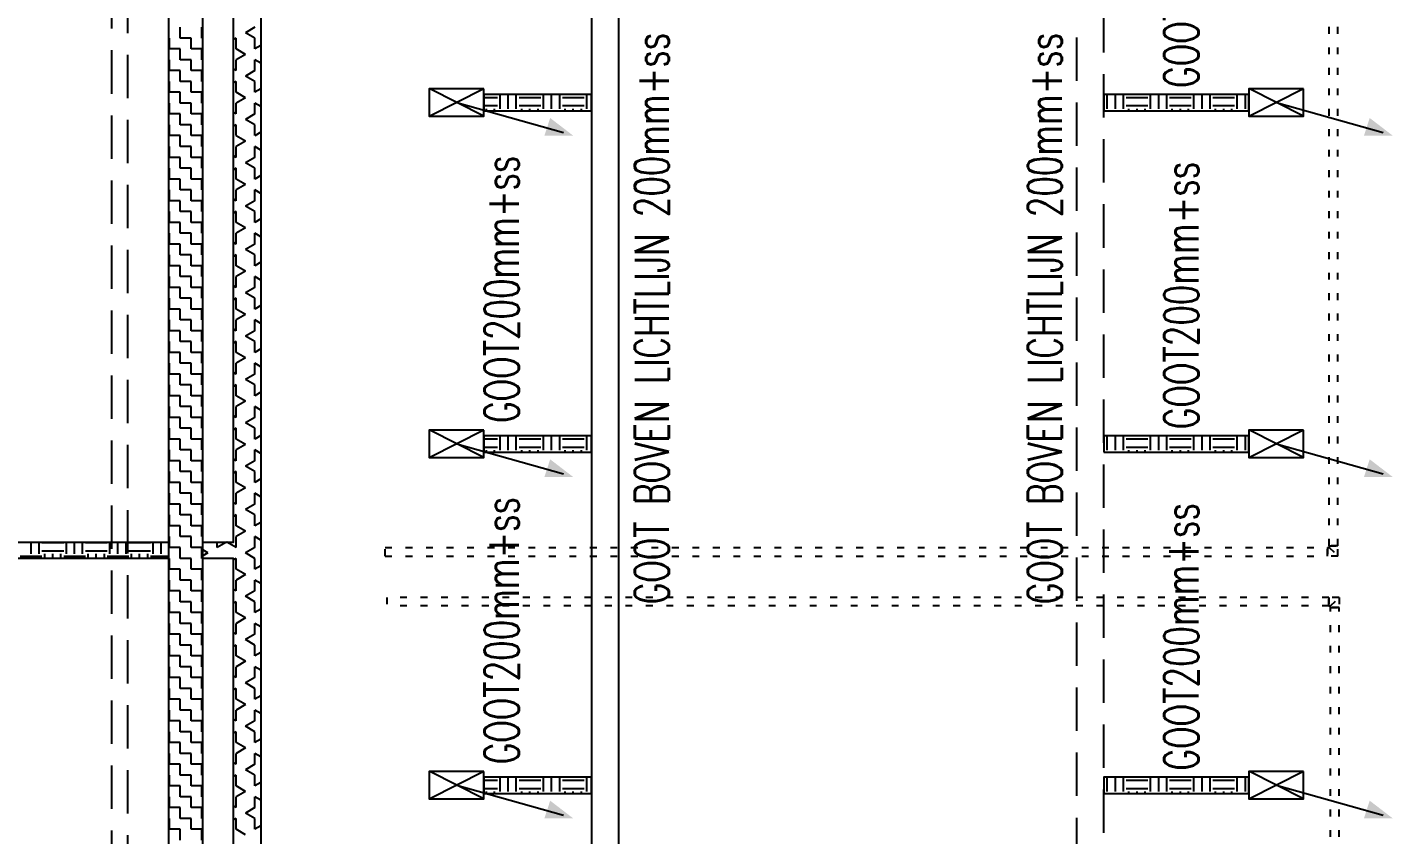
# Model space of a CAD drawing. Header units: millimetres. Extents: x -3262 to 109714, y 0 to 217318.
# Drawn here: x 56881 to 66877, y 171212 to 177125 of the extents above; entities that cross this region are included whole.
import ezdxf

# ---------------------------------------------------------------- set-up
doc = ezdxf.new("R2010")
doc.units = ezdxf.units.MM
doc.header["$LTSCALE"] = 100
doc.linetypes.add('HIDDEN2', pattern=[4.7625, 3.175, -1.5875])
doc.linetypes.add('SMALL_DASH', pattern=[1.5, 0.5, -1])
for name, color, linetype in [('ByLayer', 2, 'Continuous'), ('EL6131--_ENERGIEBEDR (1996)', 2, 'Continuous'), ('EL6131--_KG_D', 3, 'Continuous'), ('EL6131--_WG_D', 3, 'Continuous')]:
    doc.layers.add(name, color=color, linetype=linetype)
doc.styles.add('buro-018', font='BUROFONT.shx', dxfattribs={"height": 180})
doc.styles.add('ROMANS', font='ROMANS', dxfattribs={"width": 0.7})

# ---------------------------------------------------------------- blocks, each defined once
blk = doc.blocks.new('NV-1')
at = {"layer": 'ByLayer'}
for p, q in [((0, 4), (7.91, 0)), ((0, 0), (7.91, 4))]:
    blk.add_line(p, q, dxfattribs=at)
blk.add_lwpolyline([(0, 0), (8, 0), (8, 4), (0, 4)], close=True, dxfattribs=at)
blk = doc.blocks.new('*X83')
at = {"color": 0}
for p, q in [((11891.4, 14664.5), (11906.2, 14664.5)), ((11891.4, 14605), (11906.2, 14605)), ((11926.1, 14585.2), (11926.1, 14683.7)), ((11985.6, 14585.2), (11985.6, 14683.7)), ((11906.2, 14565.3), (12011.4, 14565.3)), ((11906.2, 14505.8), (12011.4, 14505.8)), ((11891.4, 14406.6), (11906.2, 14406.6)), ((11906.2, 14446.2), (12011.4, 14446.2)), ((11926.1, 14267.7), (11926.1, 14426.4)), ((11985.6, 14267.7), (11985.6, 14426.4)), ((11891.4, 14347), (11906.2, 14347)), ((11891.4, 14287.5), (11906.2, 14287.5)), ((11906.2, 14247.8), (12011.4, 14247.8)), ((11906.2, 14188.3), (12011.4, 14188.3)), ((11906.2, 14128.8), (12011.4, 14128.8)), ((11926.1, 13950.2), (11926.1, 14108.9)), ((11985.6, 13950.2), (11985.6, 14108.9)), ((11891.4, 14089.1), (11906.2, 14089.1)), ((11891.4, 14029.5), (11906.2, 14029.5)), ((11891.4, 13970), (11906.2, 13970)), ((11906.2, 13930.3), (12011.4, 13930.3))]:
    blk.add_line(p, q, dxfattribs=at)
blk = doc.blocks.new('PIJL-UIT')
at = {"layer": 'ByLayer', "color": 2}
blk.add_line((0, 0), (2.92, 10.41), dxfattribs=at)
blk.add_solid([(3.23, 11.35), (1.51, 9.11), (3.24, 8.54)], dxfattribs=at)
blk = doc.blocks.new('*X84')
at = {"color": 0}
for p, q in [((11906.2, 10120.3), (12011.4, 10120.3)), ((11926.1, 10140.2), (11926.1, 10146.2)), ((11985.6, 10140.2), (11985.6, 10146.2)), ((11906.2, 10060.8), (12011.4, 10060.8)), ((11906.2, 10001.2), (12011.4, 10001.2)), ((11891.4, 9961.6), (11906.2, 9961.6)), ((11891.4, 9902), (11906.2, 9902)), ((11926.1, 9822.7), (11926.1, 9981.4)), ((11985.6, 9822.7), (11985.6, 9981.4)), ((11891.4, 9842.5), (11906.2, 9842.5)), ((11906.2, 9802.8), (12011.4, 9802.8)), ((11906.2, 9743.3), (12011.4, 9743.3)), ((11891.4, 9644.1), (11906.2, 9644.1)), ((11906.2, 9683.8), (12011.4, 9683.8)), ((11926.1, 9505.2), (11926.1, 9663.9)), ((11985.6, 9505.2), (11985.6, 9663.9)), ((11891.4, 9584.5), (11906.2, 9584.5)), ((11891.4, 9525), (11906.2, 9525)), ((11906.2, 9485.3), (12011.4, 9485.3)), ((11906.2, 9425.8), (12011.4, 9425.8)), ((11891.4, 9326.6), (11906.2, 9326.6)), ((11906.2, 9366.2), (12011.4, 9366.2)), ((11926.1, 9187.7), (11926.1, 9346.4)), ((11985.6, 9187.7), (11985.6, 9346.4)), ((11891.4, 9267), (11906.2, 9267)), ((11891.4, 9207.5), (11906.2, 9207.5)), ((11906.2, 9167.8), (12011.4, 9167.8)), ((11906.2, 9108.3), (12011.4, 9108.3))]:
    blk.add_line(p, q, dxfattribs=at)
blk = doc.blocks.new('*X105')
at = {"color": 0}
for p, q in [((24586.4, 17918.9), (24586.4, 18077.7)), ((24606.2, 17998.3), (24691.3, 17998.3)), ((24571.3, 17899.1), (24606.2, 17899.1)), ((24606.2, 17938.8), (24691.3, 17938.8)), ((24626.1, 17760.2), (24626.1, 17918.9)), ((24685.6, 17760.2), (24685.6, 17918.9)), ((24571.3, 17839.5), (24606.2, 17839.5)), ((24571.3, 17780), (24606.2, 17780)), ((24586.4, 17601.4), (24586.4, 17760.2)), ((24606.2, 17740.3), (24691.3, 17740.3)), ((24606.2, 17680.8), (24691.3, 17680.8)), ((24606.2, 17621.2), (24691.3, 17621.2)), ((24626.1, 17442.7), (24626.1, 17601.4)), ((24685.6, 17442.7), (24685.6, 17601.4)), ((24571.3, 17581.6), (24606.2, 17581.6)), ((24571.3, 17522), (24606.2, 17522)), ((24571.3, 17462.5), (24606.2, 17462.5)), ((24586.4, 17283.9), (24586.4, 17442.7)), ((24606.2, 17422.8), (24691.3, 17422.8)), ((24606.2, 17363.3), (24691.3, 17363.3)), ((24606.2, 17303.8), (24691.3, 17303.8)), ((24571.3, 17264.1), (24606.2, 17264.1)), ((24571.3, 17204.5), (24606.2, 17204.5)), ((24626.1, 17125.2), (24626.1, 17283.9)), ((24685.6, 17125.2), (24685.6, 17283.9)), ((24571.3, 17145), (24606.2, 17145)), ((24586.4, 16991.7), (24586.4, 17125.2)), ((24606.2, 17105.3), (24691.3, 17105.3)), ((24606.2, 17045.8), (24691.3, 17045.8))]:
    blk.add_line(p, q, dxfattribs=at)
blk = doc.blocks.new('*X109')
at = {"color": 0}
for p, q in [((14049.4, 16906.9), (14128.8, 16906.9)), ((14128.8, 16986.2), (14208.1, 16986.2)), ((14128.8, 16906.9), (14128.8, 16986.2)), ((14208.1, 16986.2), (14208.1, 16991.7)), ((14208.1, 16906.9), (14287.5, 16906.9)), ((14208.1, 16827.5), (14208.1, 16906.9)), ((14287.5, 16986.2), (14366.9, 16986.2)), ((14287.5, 16906.9), (14287.5, 16986.2)), ((14366.9, 16986.2), (14366.9, 16991.7)), ((14366.9, 16906.9), (14446.2, 16906.9)), ((14366.9, 16827.5), (14366.9, 16906.9)), ((14446.2, 16986.2), (14525.6, 16986.2)), ((14446.2, 16906.9), (14446.2, 16986.2)), ((14525.6, 16986.2), (14525.6, 16991.7)), ((14525.6, 16906.9), (14605, 16906.9)), ((14525.6, 16827.5), (14525.6, 16906.9)), ((14605, 16986.2), (14684.4, 16986.2)), ((14605, 16906.9), (14605, 16986.2)), ((14684.4, 16986.2), (14684.4, 16991.7)), ((14684.4, 16906.9), (14763.8, 16906.9)), ((14684.4, 16827.5), (14684.4, 16906.9)), ((14763.8, 16986.2), (14843.1, 16986.2)), ((14763.8, 16906.9), (14763.8, 16986.2)), ((14843.1, 16986.2), (14843.1, 16991.7)), ((14843.1, 16906.9), (14922.5, 16906.9)), ((14843.1, 16827.5), (14843.1, 16906.9)), ((14922.5, 16986.2), (15001.9, 16986.2)), ((14922.5, 16906.9), (14922.5, 16986.2)), ((15001.9, 16986.2), (15001.9, 16991.7)), ((15001.9, 16906.9), (15081.2, 16906.9)), ((15001.9, 16827.5), (15001.9, 16906.9)), ((15081.2, 16986.2), (15160.6, 16986.2)), ((15081.2, 16906.9), (15081.2, 16986.2)), ((15160.6, 16986.2), (15160.6, 16991.7)), ((15160.6, 16906.9), (15240, 16906.9)), ((15160.6, 16827.5), (15160.6, 16906.9)), ((15240, 16986.2), (15319.4, 16986.2)), ((15240, 16906.9), (15240, 16986.2)), ((15319.4, 16986.2), (15319.4, 16991.7)), ((15319.4, 16906.9), (15398.8, 16906.9)), ((15319.4, 16827.5), (15319.4, 16906.9)), ((15398.8, 16986.2), (15478.1, 16986.2)), ((15398.8, 16906.9), (15398.8, 16986.2)), ((15478.1, 16986.2), (15478.1, 16991.7)), ((15478.1, 16906.9), (15557.5, 16906.9)), ((15478.1, 16827.5), (15478.1, 16906.9)), ((15557.5, 16986.2), (15636.9, 16986.2)), ((15557.5, 16906.9), (15557.5, 16986.2)), ((15636.9, 16986.2), (15636.9, 16991.7)), ((15636.9, 16906.9), (15716.2, 16906.9)), ((15636.9, 16827.5), (15636.9, 16906.9)), ((15716.2, 16986.2), (15795.6, 16986.2)), ((15716.2, 16906.9), (15716.2, 16986.2)), ((15795.6, 16986.2), (15795.6, 16991.7)), ((15795.6, 16906.9), (15875, 16906.9)), ((15795.6, 16827.5), (15795.6, 16906.9)), ((15875, 16986.2), (15954.4, 16986.2)), ((15875, 16906.9), (15875, 16986.2)), ((15954.4, 16986.2), (15954.4, 16991.7)), ((15954.4, 16906.9), (16033.8, 16906.9)), ((15954.4, 16827.5), (15954.4, 16906.9)), ((16033.8, 16986.2), (16113.1, 16986.2)), ((16033.8, 16906.9), (16033.8, 16986.2)), ((16113.1, 16986.2), (16113.1, 16991.7)), ((16113.1, 16906.9), (16192.5, 16906.9)), ((16113.1, 16827.5), (16113.1, 16906.9)), ((16192.5, 16986.2), (16271.9, 16986.2)), ((16192.5, 16906.9), (16192.5, 16986.2)), ((16271.9, 16986.2), (16271.9, 16991.7)), ((16271.9, 16906.9), (16351.2, 16906.9)), ((16271.9, 16827.5), (16271.9, 16906.9)), ((16351.2, 16986.2), (16430.6, 16986.2)), ((16351.2, 16906.9), (16351.2, 16986.2)), ((16430.6, 16986.2), (16430.6, 16991.7)), ((16430.6, 16906.9), (16510, 16906.9)), ((16430.6, 16827.5), (16430.6, 16906.9)), ((16510, 16986.2), (16589.4, 16986.2)), ((16510, 16906.9), (16510, 16986.2)), ((16589.4, 16986.2), (16589.4, 16991.7)), ((16589.4, 16906.9), (16668.8, 16906.9)), ((16589.4, 16827.5), (16589.4, 16906.9)), ((16668.8, 16986.2), (16748.1, 16986.2)), ((16668.8, 16906.9), (16668.8, 16986.2)), ((16748.1, 16986.2), (16748.1, 16991.7)), ((16748.1, 16906.9), (16827.5, 16906.9)), ((16748.1, 16827.5), (16748.1, 16906.9)), ((16827.5, 16986.2), (16906.9, 16986.2)), ((16827.5, 16906.9), (16827.5, 16986.2)), ((16906.9, 16986.2), (16906.9, 16991.7)), ((16906.9, 16906.9), (16986.2, 16906.9)), ((16906.9, 16827.5), (16906.9, 16906.9)), ((16986.2, 16986.2), (17065.6, 16986.2)), ((16986.2, 16906.9), (16986.2, 16986.2)), ((17065.6, 16986.2), (17065.6, 16991.7)), ((17065.6, 16906.9), (17145, 16906.9)), ((17065.6, 16827.5), (17065.6, 16906.9)), ((17145, 16986.2), (17224.4, 16986.2)), ((17145, 16906.9), (17145, 16986.2)), ((17224.4, 16986.2), (17224.4, 16991.7)), ((17224.4, 16906.9), (17303.8, 16906.9)), ((17224.4, 16827.5), (17224.4, 16906.9)), ((17303.8, 16986.2), (17383.1, 16986.2)), ((17303.8, 16906.9), (17303.8, 16986.2)), ((17383.1, 16986.2), (17383.1, 16991.7)), ((17383.1, 16906.9), (17462.5, 16906.9)), ((17383.1, 16827.5), (17383.1, 16906.9)), ((17462.5, 16986.2), (17541.9, 16986.2)), ((17462.5, 16906.9), (17462.5, 16986.2)), ((17541.9, 16986.2), (17541.9, 16991.7)), ((17541.9, 16906.9), (17621.2, 16906.9)), ((17541.9, 16827.5), (17541.9, 16906.9)), ((17621.2, 16986.2), (17700.6, 16986.2)), ((17621.2, 16906.9), (17621.2, 16986.2)), ((17700.6, 16986.2), (17700.6, 16991.7)), ((17700.6, 16906.9), (17780, 16906.9)), ((17700.6, 16827.5), (17700.6, 16906.9)), ((17780, 16986.2), (17859.4, 16986.2)), ((17780, 16906.9), (17780, 16986.2)), ((17859.4, 16986.2), (17859.4, 16991.7)), ((17859.4, 16906.9), (17938.8, 16906.9)), ((17859.4, 16827.5), (17859.4, 16906.9)), ((17938.8, 16986.2), (18018.1, 16986.2)), ((17938.8, 16906.9), (17938.8, 16986.2)), ((18018.1, 16986.2), (18018.1, 16991.7)), ((18018.1, 16906.9), (18097.5, 16906.9)), ((18018.1, 16827.5), (18018.1, 16906.9)), ((18097.5, 16986.2), (18176.9, 16986.2)), ((18097.5, 16906.9), (18097.5, 16986.2)), ((18176.9, 16986.2), (18176.9, 16991.7)), ((18176.9, 16906.9), (18256.2, 16906.9)), ((18176.9, 16827.5), (18176.9, 16906.9)), ((18256.2, 16986.2), (18335.6, 16986.2)), ((18256.2, 16906.9), (18256.2, 16986.2)), ((18335.6, 16986.2), (18335.6, 16991.7)), ((18335.6, 16906.9), (18415, 16906.9)), ((18335.6, 16827.5), (18335.6, 16906.9)), ((18415, 16986.2), (18494.4, 16986.2)), ((18415, 16906.9), (18415, 16986.2)), ((18494.4, 16986.2), (18494.4, 16991.7)), ((18494.4, 16906.9), (18573.8, 16906.9)), ((18494.4, 16827.5), (18494.4, 16906.9)), ((18573.8, 16986.2), (18653.1, 16986.2)), ((18573.8, 16906.9), (18573.8, 16986.2)), ((18653.1, 16986.2), (18653.1, 16991.7)), ((18653.1, 16906.9), (18732.5, 16906.9)), ((18653.1, 16827.5), (18653.1, 16906.9)), ((18732.5, 16986.2), (18811.9, 16986.2)), ((18732.5, 16906.9), (18732.5, 16986.2)), ((18811.9, 16986.2), (18811.9, 16991.7)), ((18811.9, 16906.9), (18891.2, 16906.9)), ((18811.9, 16827.5), (18811.9, 16906.9)), ((18891.2, 16986.2), (18970.6, 16986.2)), ((18891.2, 16906.9), (18891.2, 16986.2)), ((18970.6, 16986.2), (18970.6, 16991.7)), ((18970.6, 16906.9), (19050, 16906.9)), ((18970.6, 16827.5), (18970.6, 16906.9)), ((19050, 16986.2), (19129.4, 16986.2)), ((19050, 16906.9), (19050, 16986.2)), ((19129.4, 16986.2), (19129.4, 16991.7)), ((19129.4, 16906.9), (19208.8, 16906.9)), ((19129.4, 16827.5), (19129.4, 16906.9)), ((19208.8, 16986.2), (19288.1, 16986.2)), ((19208.8, 16906.9), (19208.8, 16986.2)), ((19288.1, 16986.2), (19288.1, 16991.7)), ((19288.1, 16906.9), (19367.5, 16906.9)), ((19288.1, 16827.5), (19288.1, 16906.9)), ((19367.5, 16986.2), (19446.9, 16986.2)), ((19367.5, 16906.9), (19367.5, 16986.2)), ((19446.9, 16986.2), (19446.9, 16991.7)), ((19446.9, 16906.9), (19526.2, 16906.9)), ((19446.9, 16827.5), (19446.9, 16906.9)), ((19526.2, 16986.2), (19605.6, 16986.2)), ((19526.2, 16906.9), (19526.2, 16986.2)), ((19605.6, 16986.2), (19605.6, 16991.7)), ((19605.6, 16906.9), (19685, 16906.9)), ((19605.6, 16827.5), (19605.6, 16906.9)), ((19685, 16986.2), (19764.4, 16986.2)), ((19685, 16906.9), (19685, 16986.2)), ((19764.4, 16986.2), (19764.4, 16991.7)), ((19764.4, 16906.9), (19843.8, 16906.9)), ((19764.4, 16827.5), (19764.4, 16906.9)), ((19843.8, 16986.2), (19923.1, 16986.2)), ((19843.8, 16906.9), (19843.8, 16986.2)), ((19923.1, 16986.2), (19923.1, 16991.7)), ((19923.1, 16906.9), (20002.5, 16906.9)), ((19923.1, 16827.5), (19923.1, 16906.9)), ((14128.8, 16827.5), (14208.1, 16827.5)), ((14128.8, 16748.1), (14128.8, 16827.5)), ((14287.5, 16827.5), (14366.9, 16827.5)), ((14287.5, 16748.1), (14287.5, 16827.5)), ((14446.2, 16827.5), (14525.6, 16827.5)), ((14446.2, 16748.1), (14446.2, 16827.5)), ((14605, 16827.5), (14684.4, 16827.5)), ((14605, 16748.1), (14605, 16827.5)), ((14763.8, 16827.5), (14843.1, 16827.5)), ((14763.8, 16748.1), (14763.8, 16827.5)), ((14922.5, 16827.5), (15001.9, 16827.5)), ((14922.5, 16748.1), (14922.5, 16827.5)), ((15081.2, 16827.5), (15160.6, 16827.5)), ((15081.2, 16748.1), (15081.2, 16827.5)), ((15240, 16827.5), (15319.4, 16827.5)), ((15240, 16748.1), (15240, 16827.5)), ((15398.8, 16827.5), (15478.1, 16827.5)), ((15398.8, 16748.1), (15398.8, 16827.5)), ((15557.5, 16827.5), (15636.9, 16827.5)), ((15557.5, 16748.1), (15557.5, 16827.5)), ((15716.2, 16827.5), (15795.6, 16827.5)), ((15716.2, 16748.1), (15716.2, 16827.5)), ((15875, 16827.5), (15954.4, 16827.5)), ((15875, 16748.1), (15875, 16827.5)), ((16033.8, 16827.5), (16113.1, 16827.5)), ((16033.8, 16748.1), (16033.8, 16827.5)), ((16192.5, 16827.5), (16271.9, 16827.5)), ((16192.5, 16748.1), (16192.5, 16827.5)), ((16351.2, 16827.5), (16430.6, 16827.5)), ((16351.2, 16748.1), (16351.2, 16827.5)), ((16510, 16827.5), (16589.4, 16827.5)), ((16510, 16748.1), (16510, 16827.5)), ((16668.8, 16827.5), (16748.1, 16827.5)), ((16668.8, 16748.1), (16668.8, 16827.5)), ((16827.5, 16827.5), (16906.9, 16827.5)), ((16827.5, 16748.1), (16827.5, 16827.5)), ((16986.2, 16827.5), (17065.6, 16827.5)), ((16986.2, 16748.1), (16986.2, 16827.5)), ((17145, 16827.5), (17224.4, 16827.5)), ((17145, 16748.1), (17145, 16827.5)), ((17303.8, 16827.5), (17383.1, 16827.5)), ((17303.8, 16748.1), (17303.8, 16827.5)), ((17462.5, 16827.5), (17541.9, 16827.5)), ((17462.5, 16748.1), (17462.5, 16827.5)), ((17621.2, 16827.5), (17700.6, 16827.5)), ((17621.2, 16748.1), (17621.2, 16827.5)), ((17780, 16827.5), (17859.4, 16827.5)), ((17780, 16748.1), (17780, 16827.5)), ((17938.8, 16827.5), (18018.1, 16827.5)), ((17938.8, 16748.1), (17938.8, 16827.5)), ((18097.5, 16827.5), (18176.9, 16827.5)), ((18097.5, 16748.1), (18097.5, 16827.5)), ((18256.2, 16827.5), (18335.6, 16827.5)), ((18256.2, 16748.1), (18256.2, 16827.5)), ((18415, 16827.5), (18494.4, 16827.5)), ((18415, 16748.1), (18415, 16827.5)), ((18573.8, 16827.5), (18653.1, 16827.5)), ((18573.8, 16748.1), (18573.8, 16827.5)), ((18732.5, 16827.5), (18811.9, 16827.5)), ((18732.5, 16748.1), (18732.5, 16827.5)), ((18891.2, 16827.5), (18970.6, 16827.5)), ((18891.2, 16748.1), (18891.2, 16827.5)), ((19050, 16827.5), (19129.4, 16827.5)), ((19050, 16748.1), (19050, 16827.5)), ((19208.8, 16827.5), (19288.1, 16827.5)), ((19208.8, 16748.1), (19208.8, 16827.5)), ((19367.5, 16827.5), (19446.9, 16827.5)), ((19367.5, 16748.1), (19367.5, 16827.5)), ((19526.2, 16827.5), (19605.6, 16827.5)), ((19526.2, 16748.1), (19526.2, 16827.5)), ((19685, 16827.5), (19764.4, 16827.5)), ((19685, 16748.1), (19685, 16827.5)), ((19843.8, 16827.5), (19923.1, 16827.5)), ((19843.8, 16748.1), (19843.8, 16827.5)), ((14049.4, 16748.1), (14128.8, 16748.1)), ((14208.1, 16748.1), (14287.5, 16748.1)), ((14208.1, 16741.7), (14208.1, 16748.1)), ((14366.9, 16748.1), (14446.2, 16748.1)), ((14366.9, 16741.7), (14366.9, 16748.1)), ((14525.6, 16748.1), (14605, 16748.1)), ((14525.6, 16741.7), (14525.6, 16748.1)), ((14684.4, 16748.1), (14763.8, 16748.1)), ((14684.4, 16741.7), (14684.4, 16748.1)), ((14843.1, 16748.1), (14922.5, 16748.1)), ((14843.1, 16741.7), (14843.1, 16748.1)), ((15001.9, 16748.1), (15081.2, 16748.1)), ((15001.9, 16741.7), (15001.9, 16748.1)), ((15160.6, 16748.1), (15240, 16748.1)), ((15160.6, 16741.7), (15160.6, 16748.1)), ((15319.4, 16748.1), (15398.8, 16748.1)), ((15319.4, 16741.7), (15319.4, 16748.1)), ((15478.1, 16748.1), (15557.5, 16748.1)), ((15478.1, 16741.7), (15478.1, 16748.1)), ((15636.9, 16748.1), (15716.2, 16748.1)), ((15636.9, 16741.7), (15636.9, 16748.1)), ((15795.6, 16748.1), (15875, 16748.1)), ((15795.6, 16741.7), (15795.6, 16748.1)), ((15954.4, 16748.1), (16033.8, 16748.1)), ((15954.4, 16741.7), (15954.4, 16748.1)), ((16113.1, 16748.1), (16192.5, 16748.1)), ((16113.1, 16741.7), (16113.1, 16748.1)), ((16271.9, 16748.1), (16351.2, 16748.1)), ((16271.9, 16741.7), (16271.9, 16748.1)), ((16430.6, 16748.1), (16510, 16748.1)), ((16430.6, 16741.7), (16430.6, 16748.1)), ((16589.4, 16748.1), (16668.8, 16748.1)), ((16589.4, 16741.7), (16589.4, 16748.1)), ((16748.1, 16748.1), (16827.5, 16748.1)), ((16748.1, 16741.7), (16748.1, 16748.1)), ((16906.9, 16748.1), (16986.2, 16748.1)), ((16906.9, 16741.7), (16906.9, 16748.1)), ((17065.6, 16748.1), (17145, 16748.1)), ((17065.6, 16741.7), (17065.6, 16748.1)), ((17224.4, 16748.1), (17303.8, 16748.1)), ((17224.4, 16741.7), (17224.4, 16748.1)), ((17383.1, 16748.1), (17462.5, 16748.1)), ((17383.1, 16741.7), (17383.1, 16748.1)), ((17541.9, 16748.1), (17621.2, 16748.1)), ((17541.9, 16741.7), (17541.9, 16748.1)), ((17700.6, 16748.1), (17780, 16748.1)), ((17700.6, 16741.7), (17700.6, 16748.1)), ((17859.4, 16748.1), (17938.8, 16748.1)), ((17859.4, 16741.7), (17859.4, 16748.1)), ((18018.1, 16748.1), (18097.5, 16748.1)), ((18018.1, 16741.7), (18018.1, 16748.1)), ((18176.9, 16748.1), (18256.2, 16748.1)), ((18176.9, 16741.7), (18176.9, 16748.1)), ((18335.6, 16748.1), (18415, 16748.1)), ((18335.6, 16741.7), (18335.6, 16748.1)), ((18494.4, 16748.1), (18573.8, 16748.1)), ((18494.4, 16741.7), (18494.4, 16748.1)), ((18653.1, 16748.1), (18732.5, 16748.1)), ((18653.1, 16741.7), (18653.1, 16748.1)), ((18811.9, 16748.1), (18891.2, 16748.1)), ((18811.9, 16741.7), (18811.9, 16748.1)), ((18970.6, 16748.1), (19050, 16748.1)), ((18970.6, 16741.7), (18970.6, 16748.1)), ((19129.4, 16748.1), (19208.8, 16748.1)), ((19129.4, 16741.7), (19129.4, 16748.1)), ((19288.1, 16748.1), (19367.5, 16748.1)), ((19288.1, 16741.7), (19288.1, 16748.1)), ((19446.9, 16748.1), (19526.2, 16748.1)), ((19446.9, 16741.7), (19446.9, 16748.1)), ((19605.6, 16748.1), (19685, 16748.1)), ((19605.6, 16741.7), (19605.6, 16748.1)), ((19764.4, 16748.1), (19843.8, 16748.1)), ((19764.4, 16741.7), (19764.4, 16748.1)), ((19923.1, 16748.1), (20002.5, 16748.1)), ((19923.1, 16741.7), (19923.1, 16748.1))]:
    blk.add_line(p, q, dxfattribs=at)
blk = doc.blocks.new('*X110')
at = {"color": 0}
for p, q in [((16152.8, 16704), (16131.1, 16741.7)), ((16152.8, 16704), (16174.6, 16741.7)), ((16111.5, 16635.3), (16113.1, 16635.3)), ((16111.5, 16632.5), (16113.1, 16635.3)), ((16192.5, 16635.3), (16231.5, 16635.3)), ((16231.5, 16567.7), (16192.5, 16635.3)), ((14089.1, 16429), (14128.7, 16497.8)), ((14128.7, 16497.8), (14208.1, 16497.8)), ((14208.1, 16497.8), (14197.5, 16516.3)), ((14287.5, 16497.8), (14298.2, 16516.3)), ((14287.5, 16497.8), (14366.9, 16497.8)), ((14406.6, 16429), (14366.9, 16497.8)), ((14406.6, 16429), (14446.2, 16497.8)), ((14446.2, 16497.8), (14525.6, 16497.8)), ((14525.6, 16497.8), (14514.9, 16516.3)), ((14605, 16497.8), (14615.7, 16516.3)), ((14605, 16497.8), (14684.4, 16497.8)), ((14724.1, 16429), (14684.4, 16497.8)), ((14724.1, 16429), (14763.7, 16497.8)), ((14763.7, 16497.8), (14843.1, 16497.8)), ((14843.1, 16497.8), (14832.4, 16516.3)), ((14922.5, 16497.8), (14933.2, 16516.3)), ((14922.5, 16497.8), (15001.9, 16497.8)), ((15041.6, 16429), (15001.9, 16497.8)), ((15041.6, 16429), (15081.2, 16497.8)), ((15081.2, 16497.8), (15160.6, 16497.8)), ((15160.6, 16497.8), (15149.9, 16516.3)), ((15240, 16497.8), (15250.7, 16516.4)), ((15240, 16497.8), (15319.4, 16497.8)), ((15359.1, 16429), (15319.4, 16497.8)), ((15359.1, 16429), (15398.7, 16497.8)), ((15398.8, 16497.8), (15478.1, 16497.8)), ((15478.1, 16497.8), (15467.4, 16516.4)), ((15557.5, 16497.8), (15568.2, 16516.4)), ((15557.5, 16497.8), (15636.9, 16497.8)), ((15676.6, 16429), (15636.9, 16497.8)), ((15676.6, 16429), (15716.2, 16497.8)), ((15716.2, 16497.8), (15795.6, 16497.8)), ((15795.6, 16497.8), (15784.9, 16516.4)), ((15875, 16497.8), (15885.8, 16516.4)), ((15875, 16497.8), (15954.4, 16497.8)), ((15994.1, 16429), (15954.4, 16497.8)), ((15994.1, 16429), (16033.7, 16497.8)), ((16033.8, 16497.8), (16113.1, 16497.8)), ((16113.1, 16497.8), (16102.4, 16516.4)), ((16192.5, 16497.8), (16231.5, 16565.3)), ((16192.5, 16497.8), (16271.9, 16497.8)), ((16311.6, 16429), (16271.9, 16497.8)), ((16311.6, 16429), (16351.2, 16497.8)), ((16351.2, 16497.8), (16430.6, 16497.8)), ((16430.6, 16497.8), (16419.8, 16516.5)), ((16510, 16497.8), (16520.8, 16516.5)), ((16510, 16497.8), (16589.4, 16497.8)), ((16629.1, 16429), (16589.4, 16497.8)), ((16629.1, 16429), (16668.7, 16497.8)), ((16668.8, 16497.8), (16748.1, 16497.8)), ((16748.1, 16497.8), (16737.3, 16516.5)), ((16827.5, 16497.8), (16838.3, 16516.5)), ((16827.5, 16497.8), (16906.9, 16497.8)), ((16946.6, 16429), (16906.9, 16497.8)), ((16946.6, 16429), (16986.2, 16497.8)), ((16986.2, 16497.8), (17065.6, 16497.8)), ((17065.6, 16497.8), (17054.8, 16516.5)), ((17145, 16497.8), (17155.8, 16516.5)), ((17145, 16497.8), (17224.4, 16497.8)), ((17264.1, 16429), (17224.4, 16497.8)), ((17264.1, 16429), (17303.7, 16497.8)), ((17303.8, 16497.8), (17383.1, 16497.8)), ((17383.1, 16497.8), (17372.3, 16516.5)), ((17462.5, 16497.8), (17473.3, 16516.6)), ((17462.5, 16497.8), (17541.9, 16497.8)), ((17581.6, 16429), (17541.9, 16497.8)), ((17581.6, 16429), (17621.2, 16497.8)), ((17621.2, 16497.8), (17700.6, 16497.8)), ((17700.6, 16497.8), (17689.8, 16516.6)), ((17780, 16497.8), (17790.9, 16516.6)), ((17780, 16497.8), (17859.4, 16497.8)), ((17899.1, 16429), (17859.4, 16497.8)), ((17899.1, 16429), (17938.7, 16497.8)), ((17938.8, 16497.8), (18018.1, 16497.8)), ((18018.1, 16497.8), (18007.3, 16516.6)), ((18097.5, 16497.8), (18108.4, 16516.6)), ((18097.5, 16497.8), (18176.9, 16497.8)), ((18216.6, 16429), (18176.9, 16497.8)), ((18216.6, 16429), (18256.2, 16497.8)), ((18256.2, 16497.8), (18335.6, 16497.8)), ((18335.6, 16497.8), (18324.7, 16516.6)), ((18415, 16497.8), (18425.9, 16516.6)), ((18415, 16497.8), (18494.4, 16497.8)), ((18534.1, 16429), (18494.4, 16497.8)), ((18534.1, 16429), (18573.7, 16497.8)), ((18573.8, 16497.8), (18653.1, 16497.8)), ((18653.1, 16497.8), (18642.2, 16516.7)), ((18732.5, 16497.8), (18743.4, 16516.7)), ((18732.5, 16497.8), (18811.9, 16497.8)), ((18851.6, 16429), (18811.9, 16497.8)), ((18851.6, 16429), (18891.2, 16497.8)), ((18891.2, 16497.8), (18970.6, 16497.8)), ((18970.6, 16497.8), (18959.7, 16516.7)), ((19050, 16497.8), (19060.9, 16516.7)), ((19050, 16497.8), (19129.4, 16497.8)), ((19169.1, 16429), (19129.4, 16497.8)), ((19169.1, 16429), (19208.7, 16497.8)), ((19208.8, 16497.8), (19288.1, 16497.8)), ((19288.1, 16497.8), (19277.2, 16516.7)), ((19367.5, 16497.8), (19378.4, 16516.7)), ((19367.5, 16497.8), (19446.9, 16497.8)), ((19486.6, 16429), (19446.9, 16497.8)), ((19486.6, 16429), (19526.2, 16497.8)), ((19526.2, 16497.8), (19605.6, 16497.8)), ((19605.6, 16497.8), (19594.7, 16516.8)), ((19685, 16497.8), (19696, 16516.8)), ((19685, 16497.8), (19764.4, 16497.8)), ((19804.1, 16429), (19764.4, 16497.8)), ((19804.1, 16429), (19843.7, 16497.8)), ((19843.8, 16497.8), (19923.1, 16497.8)), ((19923.1, 16497.8), (19912.1, 16516.8)), ((14208.1, 16360.3), (14247.8, 16429)), ((14287.5, 16360.3), (14247.8, 16429)), ((14525.6, 16360.3), (14565.3, 16429)), ((14605, 16360.3), (14565.3, 16429)), ((14843.1, 16360.3), (14882.8, 16429)), ((14922.5, 16360.3), (14882.8, 16429)), ((15160.6, 16360.3), (15200.3, 16429)), ((15240, 16360.3), (15200.3, 16429)), ((15478.1, 16360.3), (15517.8, 16429)), ((15557.5, 16360.3), (15517.8, 16429)), ((15795.6, 16360.3), (15835.3, 16429)), ((15875, 16360.3), (15835.3, 16429)), ((16113.1, 16360.3), (16152.8, 16429)), ((16192.5, 16360.3), (16152.8, 16429)), ((16430.6, 16360.3), (16470.3, 16429)), ((16510, 16360.3), (16470.3, 16429)), ((16748.1, 16360.3), (16787.8, 16429)), ((16827.5, 16360.3), (16787.8, 16429)), ((17065.6, 16360.3), (17105.3, 16429)), ((17145, 16360.3), (17105.3, 16429)), ((17383.1, 16360.3), (17422.8, 16429)), ((17462.5, 16360.3), (17422.8, 16429)), ((17700.6, 16360.3), (17740.3, 16429)), ((17780, 16360.3), (17740.3, 16429)), ((18018.1, 16360.3), (18057.8, 16429)), ((18097.5, 16360.3), (18057.8, 16429)), ((18335.6, 16360.3), (18375.3, 16429)), ((18415, 16360.3), (18375.3, 16429)), ((18653.1, 16360.3), (18692.8, 16429)), ((18732.5, 16360.3), (18692.8, 16429)), ((18970.6, 16360.3), (19010.3, 16429)), ((19050, 16360.3), (19010.3, 16429)), ((19288.1, 16360.3), (19327.8, 16429)), ((19367.5, 16360.3), (19327.8, 16429)), ((19605.6, 16360.3), (19645.3, 16429)), ((19685, 16360.3), (19645.3, 16429)), ((19923.1, 16360.3), (19962.8, 16429)), ((20002.5, 16360.3), (19962.8, 16429)), ((14154.3, 16316.1), (14128.7, 16360.3)), ((14128.7, 16360.3), (14208.1, 16360.3)), ((14287.5, 16360.3), (14366.9, 16360.3)), ((14341.3, 16316.1), (14366.9, 16360.3)), ((14446.2, 16360.3), (14525.6, 16360.3)), ((14471.8, 16316.1), (14446.2, 16360.3)), ((14605, 16360.3), (14684.4, 16360.3)), ((14658.8, 16316.1), (14684.4, 16360.3)), ((14789.3, 16316.1), (14763.7, 16360.3)), ((14763.7, 16360.3), (14843.1, 16360.3)), ((14922.5, 16360.3), (15001.9, 16360.3)), ((14976.3, 16316.1), (15001.9, 16360.3)), ((15081.2, 16360.3), (15160.6, 16360.3)), ((15106.8, 16316.1), (15081.2, 16360.3)), ((15240, 16360.3), (15319.4, 16360.3)), ((15293.8, 16316.1), (15319.4, 16360.3)), ((15424.3, 16316.1), (15398.7, 16360.3)), ((15398.8, 16360.3), (15478.1, 16360.3)), ((15557.5, 16360.3), (15636.9, 16360.3)), ((15611.3, 16316.1), (15636.9, 16360.3)), ((15716.2, 16360.3), (15795.6, 16360.3)), ((15741.8, 16316.1), (15716.2, 16360.3)), ((15875, 16360.3), (15954.4, 16360.3)), ((15928.8, 16316.1), (15954.4, 16360.3)), ((16059.3, 16316.1), (16033.7, 16360.3)), ((16033.8, 16360.3), (16113.1, 16360.3)), ((16192.5, 16360.3), (16271.9, 16360.3)), ((16246.3, 16316.1), (16271.9, 16360.3)), ((16351.2, 16360.3), (16430.6, 16360.3)), ((16376.8, 16316.1), (16351.2, 16360.3)), ((16510, 16360.3), (16589.4, 16360.3)), ((16563.8, 16316.1), (16589.4, 16360.3)), ((16694.3, 16316.1), (16668.7, 16360.3)), ((16668.8, 16360.3), (16748.1, 16360.3)), ((16827.5, 16360.3), (16906.9, 16360.3)), ((16881.3, 16316.1), (16906.9, 16360.3)), ((16986.2, 16360.3), (17065.6, 16360.3)), ((17011.8, 16316.1), (16986.2, 16360.3)), ((17145, 16360.3), (17224.4, 16360.3)), ((17198.8, 16316.1), (17224.4, 16360.3)), ((17329.3, 16316.1), (17303.7, 16360.3)), ((17303.8, 16360.3), (17383.1, 16360.3)), ((17462.5, 16360.3), (17541.9, 16360.3)), ((17516.3, 16316.1), (17541.9, 16360.3)), ((17621.2, 16360.3), (17700.6, 16360.3)), ((17646.8, 16316.1), (17621.2, 16360.3)), ((17780, 16360.3), (17859.4, 16360.3)), ((17833.8, 16316.1), (17859.4, 16360.3)), ((17964.3, 16316.1), (17938.7, 16360.3)), ((17938.8, 16360.3), (18018.1, 16360.3)), ((18097.5, 16360.3), (18176.9, 16360.3)), ((18151.3, 16316.1), (18176.9, 16360.3)), ((18256.2, 16360.3), (18335.6, 16360.3)), ((18281.8, 16316.1), (18256.2, 16360.3)), ((18415, 16360.3), (18494.4, 16360.3)), ((18468.8, 16316.1), (18494.4, 16360.3)), ((18599.3, 16316.1), (18573.7, 16360.3)), ((18573.8, 16360.3), (18653.1, 16360.3)), ((18732.5, 16360.3), (18811.9, 16360.3)), ((18786.3, 16316.1), (18811.9, 16360.3)), ((18891.2, 16360.3), (18970.6, 16360.3)), ((18916.8, 16316.1), (18891.2, 16360.3)), ((19050, 16360.3), (19129.4, 16360.3)), ((19103.8, 16316.1), (19129.4, 16360.3)), ((19234.3, 16316.1), (19208.7, 16360.3)), ((19208.8, 16360.3), (19288.1, 16360.3)), ((19367.5, 16360.3), (19446.9, 16360.3)), ((19421.3, 16316.1), (19446.9, 16360.3)), ((19526.2, 16360.3), (19605.6, 16360.3)), ((19551.8, 16316.1), (19526.2, 16360.3)), ((19685, 16360.3), (19764.4, 16360.3)), ((19738.8, 16316.1), (19764.4, 16360.3)), ((19869.3, 16316.1), (19843.7, 16360.3)), ((19843.8, 16360.3), (19923.1, 16360.3))]:
    blk.add_line(p, q, dxfattribs=at)
blk = doc.blocks.new('*U128')
at = {"color": 0, "linetype": 'SMALL_DASH'}
for p, q in [((0, 31.5, -2700), (10379.2, 31.5, -2700)), ((0, -31.5, -2700), (0, 31.5, -2700)), ((10379.2, -31.5, -2700), (10379.2, 31.5, -2700)), ((0, -31.5, -2700), (10379.2, -31.5, -2700))]:
    blk.add_line(p, q, dxfattribs=at)
at = {"color": 1, "style": 'buro-018'}
for tag in ['CODE', 'SECTIONCODE', 'POSITIONCODE']:
    blk.add_attdef(tag, (66453.3, 162495.5, 2700), '', height=1.8, dxfattribs=at)
blk = doc.blocks.new('*U126')
at = {"color": 0, "linetype": 'SMALL_DASH'}
for p, q in [((-43.8, 31.5, -2700), (-31.5, 31.5, -2700)), ((-43.8, 31.5, -2700), (-43.8, -31.5, -2700)), ((-31.5, 43.8, -2700), (-31.5, 31.5, -2700)), ((-31.5, 43.8, -2700), (31.5, 43.8, -2700)), ((-31.5, 31.5, -2700), (31.5, -31.5, -2700)), ((31.5, -31.5, -2700), (31.5, 43.8, -2700)), ((31.5, -31.5, -2700), (-43.8, -31.5, -2700))]:
    blk.add_line(p, q, dxfattribs=at)
at = {"color": 1, "style": 'buro-018'}
for tag in ['CODE', 'SECTIONCODE', 'POSITIONCODE']:
    blk.add_attdef(tag, (66453.3, 172918.5, 2700), '', height=1.8, dxfattribs=at)
blk = doc.blocks.new('*U127')
at = {"color": 0, "linetype": 'SMALL_DASH'}
for p, q in [((0, 31.5, -2700), (6896, 31.5, -2700)), ((0, -31.5, -2700), (0, 31.5, -2700)), ((6896, -31.5, -2700), (6896, 31.5, -2700)), ((0, -31.5, -2700), (6896, -31.5, -2700))]:
    blk.add_line(p, q, dxfattribs=at)
at = {"color": 1, "style": 'buro-018'}
for tag in ['CODE', 'SECTIONCODE', 'POSITIONCODE']:
    blk.add_attdef(tag, (66409.5, 172918.5, 2700), '', height=1.8, dxfattribs=at)
blk = doc.blocks.new('*U131')
at = {"color": 0, "linetype": 'SMALL_DASH'}
for p, q in [((0, 31.5, -2700), (6900.6, 31.5, -2700)), ((0, -31.5, -2700), (0, 31.5, -2700)), ((6900.6, -31.5, -2700), (6900.6, 31.5, -2700)), ((0, -31.5, -2700), (6900.6, -31.5, -2700))]:
    blk.add_line(p, q, dxfattribs=at)
at = {"color": 1, "style": 'buro-018'}
for tag in ['SECTIONCODE', 'CODE', 'POSITIONCODE']:
    blk.add_attdef(tag, (59499.9, 173284.1, 2700), '', height=1.8, dxfattribs=at)
blk = doc.blocks.new('*U129')
at = {"color": 0, "linetype": 'SMALL_DASH'}
for p, q in [((-43.8, 31.5, -2700), (-31.5, 31.5, -2700)), ((-43.8, 31.5, -2700), (-43.8, -31.5, -2700)), ((-31.5, 43.8, -2700), (-31.5, 31.5, -2700)), ((-31.5, 43.8, -2700), (31.5, 43.8, -2700)), ((-31.5, 31.5, -2700), (31.5, -31.5, -2700)), ((31.5, -31.5, -2700), (31.5, 43.8, -2700)), ((31.5, -31.5, -2700), (-43.8, -31.5, -2700))]:
    blk.add_line(p, q, dxfattribs=at)
at = {"color": 1, "style": 'buro-018'}
for tag in ['CODE', 'SECTIONCODE', 'POSITIONCODE']:
    blk.add_attdef(tag, (66444.4, 173284.1, 2700), '', height=1.8, dxfattribs=at)
blk = doc.blocks.new('*U130')
at = {"color": 0, "linetype": 'SMALL_DASH'}
for p, q in [((0, 31.5, -2700), (8655.9, 31.5, -2700)), ((0, -31.5, -2700), (0, 31.5, -2700)), ((8655.9, -31.5, -2700), (8655.9, 31.5, -2700)), ((0, -31.5, -2700), (8655.9, -31.5, -2700))]:
    blk.add_line(p, q, dxfattribs=at)
at = {"color": 1, "style": 'buro-018'}
for tag in ['CODE', 'SECTIONCODE', 'POSITIONCODE']:
    blk.add_attdef(tag, (66444.4, 173327.9, 2700), '', height=1.8, dxfattribs=at)

msp = doc.modelspace()

# ---------------------------------------------------------------- linework, layer by layer
at = {"layer": 'EL6131--_ENERGIEBEDR (1996)'}
msp.add_lwpolyline([(58165.4, 186158.4), (58165.4, 189374.1), (59863.4, 189374.1), (59863.4, 189778.6), (58165.4, 189778.6), (58165.4, 191685.4), (58165.4, 206921.1), (57907.1, 206921.1), (57915.4, 191485.4), (57915.4, 169007.8), (58165.4, 169007.8)], close=True, dxfattribs=at)
at = {"layer": 'EL6131--_ENERGIEBEDR (1996)', "color": 2, "linetype": 'Continuous'}
msp.add_lwpolyline([(58165.4, 194551.8), (58391, 194551.8), (58391, 206921.1), (58591, 206921.1), (58591, 192035.7), (58591, 190178.6), (59665.6, 190178.6), (59665.6, 190897.4), (59969, 190897.4), (59969, 189928.6), (58591, 189928.6), (58591, 169007.8), (58391, 169007.8), (58391, 169087.2), (58391, 169287.2), (58390.6, 173234.2), (58165.4, 173234.2), (58165.4, 173354.2), (58390.6, 173354.2), (58388.7, 194351.8), (58165.4, 194351.8), (58165.3, 194551.8)], dxfattribs=at)
at = {"layer": 'EL6131--_ENERGIEBEDR (1996)', "color": 2, "linetype": 'HIDDEN2'}
for points in [[(57496.9, 168033.6), (57496.9, 168257.9), (57496.9, 168016.7), (57616.9, 168016.7), (57616.9, 168257.9), (57616.9, 168033.6), (57616.9, 183624.1), (57496.9, 183624.1)], [(64560.9, 162652.4), (64560.9, 163026.2), (64560.9, 162624.1), (64760.9, 162624.1), (64760.9, 163026.2), (64760.9, 162652.4), (64760.9, 181814), (64560.9, 181814)]]:
    msp.add_lwpolyline(points, close=True, dxfattribs=at)
at = {"layer": 'EL6131--_ENERGIEBEDR (1996)', "color": 2, "linetype": 'Continuous'}
for points in [[(60223.4, 176514.1), (61012.4, 176514.1), (61012.4, 176634.1), (60223.4, 176634.1)], [(64760.9, 176514.1), (65823.4, 176514.1), (65823.4, 176634.1), (64760.9, 176634.1)], [(60223.4, 174014.1), (61012.4, 174014.1), (61012.4, 174134.1), (60223.4, 174134.1)], [(64760.9, 174014.1), (65823.4, 174014.1), (65823.4, 174134.1), (64760.9, 174134.1)], [(57915.4, 173234.2), (45315.6, 173234.2), (45315.6, 173354.2), (57915.4, 173354.2)], [(60223.4, 171514.1), (61012.4, 171514.1), (61012.4, 171634.1), (60223.4, 171634.1)], [(64760.9, 171514.1), (65823.4, 171514.1), (65823.4, 171634.1), (64760.9, 171634.1)]]:
    msp.add_lwpolyline(points, close=True, dxfattribs=at)
at = {"layer": 'EL6131--_KG_D', "linetype": 'Continuous'}
msp.add_lwpolyline([(61012.4, 162652.4), (61012.4, 163026.2), (61012.4, 162624.1), (61212.4, 162624.1), (61212.4, 163026.2), (61212.4, 162652.4), (61212.4, 181814), (61012.4, 181814)], close=True, dxfattribs=at)

# ---------------------------------------------------------------- block references
at = {"layer": 'EL6131--_ENERGIEBEDR (1996)', "color": 1, "linetype": 'Continuous', "rotation": 90}
for name, p in [('*X109', (74907.1, 157122.7)), ('*X110', (74907.1, 157122.7)), ('*X83', (74907.1, 164622.7)), ('*X84', (74907.1, 164622.7)), ('*X83', (74907.1, 162122.7)), ('*X84', (74907.1, 162122.7)), ('*X105', (74907.1, 148662.9)), ('*X83', (74907.1, 159622.7)), ('*X84', (74907.1, 159622.7))]:
    msp.add_blockref(name, p, dxfattribs=at)
at = {"layer": 'EL6131--_ENERGIEBEDR (1996)', "color": 2, "linetype": 'Continuous', "xscale": 50, "yscale": 50, "zscale": 50, "rotation": 180}
for p in [(60223.4, 176674.1), (66223.4, 176674.1), (60223.4, 174174.1), (66223.4, 174174.1), (60223.4, 171674.1), (66223.4, 171674.1)]:
    msp.add_blockref('NV-1', p, dxfattribs=at)
at = {"layer": 'EL6131--_ENERGIEBEDR (1996)', "color": 1, "linetype": 'Continuous', "xscale": 75, "yscale": 75, "zscale": 75, "rotation": 270}
for p in [(60025.6, 176574.1), (66025.6, 176574.1), (60025.6, 174074.1), (66025.6, 174074.1), (60025.6, 171574.1), (66025.6, 171574.1)]:
    msp.add_blockref('PIJL-UIT', p, dxfattribs=at)
at = {"layer": 'EL6131--_WG_D', "linetype": 'SMALL_DASH'}
for name, p, rotation in [('*U130', (66444.4, 173327.9, 2700), 90.00000000000001), ('*U127', (66409.5, 172918.5, 2700), 180), ('*U126', (66453.3, 172918.5, 2700), 90.00000000000001), ('*U128', (66453.3, 162495.5, 2700), 90.00000000000001)]:
    msp.add_blockref(name, p, dxfattribs=dict(at, rotation=rotation))
for name, p in [('*U131', (59499.9, 173284.1, 2700)), ('*U129', (66444.4, 173284.1, 2700))]:
    msp.add_blockref(name, p, dxfattribs=at)

# ---------------------------------------------------------------- texts
at = {"layer": 'EL6131--_ENERGIEBEDR (1996)', "color": 1, "linetype": 'Continuous', "style": 'ROMANS', "width": 0.7}
for s, p in [('GOOT200mm+ss', (65454.2, 176682.1)), ('GOOT BOVEN LICHTLIJN 200mm+ss', (61577.4, 172899.5)), ('GOOT BOVEN LICHTLIJN 200mm+ss', (64454.8, 172899.5)), ('GOOT200mm+ss', (60478.6, 174227.7)), ('GOOT200mm+ss', (65454.2, 174182.1)), ('GOOT200mm+ss', (60478.6, 171727.7)), ('GOOT200mm+ss', (65454.2, 171682.1))]:
    msp.add_text(s, height=250, rotation=90, dxfattribs=at).set_placement(p)

doc.saveas('drawing.dxf')
